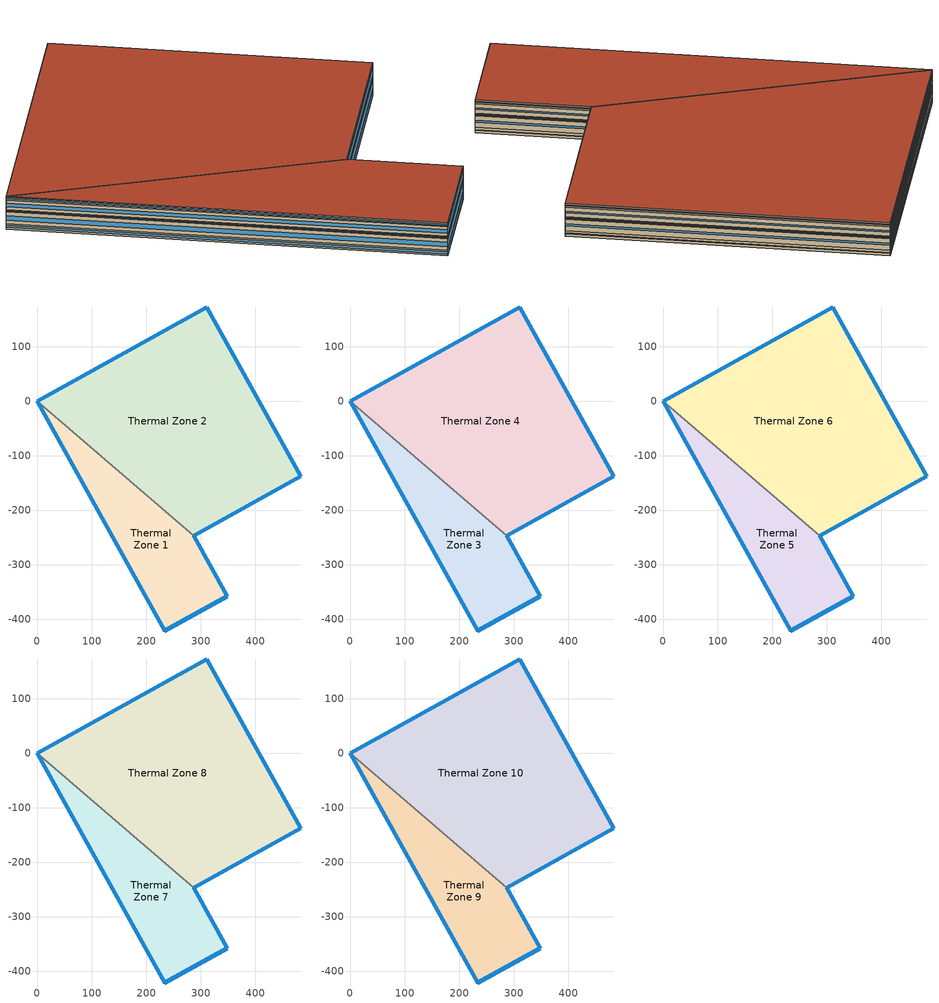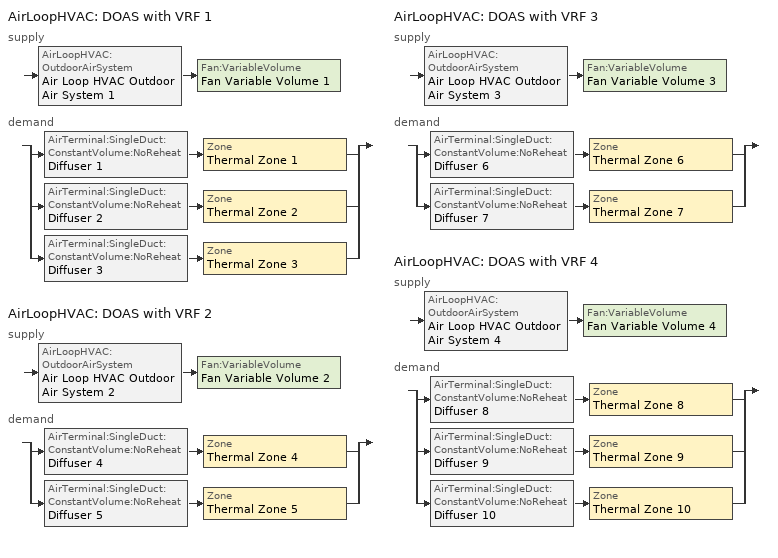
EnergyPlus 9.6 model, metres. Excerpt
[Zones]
Thermal Zone 1
 floor ground (ExtSlabCarpet): 0,0 286.93,-246.36 348.55,-357.52 233.52,-421.28 z0
 wall outside (Ext Wall): 0,0 233.52,-421.28 348.55,-357.52 286.93,-246.36 z0:6.68
 wall to Thermal Zone 2 (Interior Wall): 286.93,-246.36 0,0 z0:6.68
 window (Ext Window): 233.53,-421.27 348.54,-357.52 z1.4:5.28; 348.54,-357.51 286.94,-246.37 z2.77:3.91; 0,-0.01 233.51,-421.27 z2.07:4.61
Thermal Zone 2
 floor ground (ExtSlabCarpet): 483.05,-137.65 286.93,-246.36 0,0 311.15,172.47 z0
 wall outside (Ext Wall): 286.93,-246.36 483.05,-137.65 311.15,172.47 0,0 z0:6.68
 window (Ext Window): 286.94,-246.36 483.04,-137.66 z1.4:5.28; 483.04,-137.64 311.15,172.46 z2.77:3.91; 311.14,172.47 0.01,0 z2.97:3.71
Thermal Zone 3
 floor to Thermal Zone 1 (Interior Floor): 0,0 286.93,-246.36 348.55,-357.52 233.52,-421.28 z6.68
 wall outside (Ext Wall): 0,0 233.52,-421.28 348.55,-357.52 286.93,-246.36 z6.68:21
 wall to Thermal Zone 4 (Interior Wall): 286.93,-246.36 0,0 z6.68:21
 window (Ext Window): 233.53,-421.27 348.54,-357.52 z9.69:17.99; 348.54,-357.51 286.94,-246.37 z12.62:15.06; 0,-0.01 233.51,-421.27 z11.12:16.56
Thermal Zone 4
 floor to Thermal Zone 2 (Interior Floor): 0,0 311.15,172.47 483.05,-137.65 286.93,-246.36 z6.68
 wall outside (Ext Wall): 286.93,-246.36 483.05,-137.65 311.15,172.47 0,0 z6.68:21
 window (Ext Window): 286.94,-246.36 483.04,-137.66 z9.69:17.99; 483.04,-137.64 311.15,172.46 z12.62:15.06; 311.14,172.47 0.01,0 z13.05:14.63
Thermal Zone 5
 floor to Thermal Zone 3 (Interior Floor): 0,0 286.93,-246.36 348.55,-357.52 233.52,-421.28 z21
 wall outside (Ext Wall): 0,0 233.52,-421.28 348.55,-357.52 286.93,-246.36 z21:23.86
 wall to Thermal Zone 6 (Interior Wall): 286.93,-246.36 0,0 z21:23.86
 window (Ext Window): 233.53,-421.27 348.54,-357.52 z21.6:23.26; 348.54,-357.51 286.94,-246.37 z22.19:22.67; 0,-0.01 233.51,-421.27 z21.89:22.97
Thermal Zone 6
 floor to Thermal Zone 4 (Interior Floor): 0,0 311.15,172.47 483.05,-137.65 286.93,-246.36 z21
 wall outside (Ext Wall): 286.93,-246.36 483.05,-137.65 311.15,172.47 0,0 z21:23.86
 window (Ext Window): 286.94,-246.36 483.04,-137.66 z21.6:23.26; 483.04,-137.64 311.15,172.46 z22.19:22.67; 311.14,172.47 0.01,0 z22.27:22.59
Thermal Zone 7
 floor to Thermal Zone 5 (Interior Floor): 0,0 286.93,-246.36 348.55,-357.52 233.52,-421.28 z23.86
 wall outside (Ext Wall): 0,0 233.52,-421.28 348.55,-357.52 286.93,-246.36 z23.86:35.45
 wall to Thermal Zone 8 (Interior Wall): 286.93,-246.36 0,0 z23.86:35.45
 window (Ext Window): 233.53,-421.27 348.54,-357.52 z26.29:33.02; 348.54,-357.51 286.94,-246.37 z28.67:30.64; 0,-0.01 233.51,-421.27 z27.45:31.86
Thermal Zone 8
 floor to Thermal Zone 6 (Interior Floor): 0,0 311.15,172.47 483.05,-137.65 286.93,-246.36 z23.86
 wall outside (Ext Wall): 286.93,-246.36 483.05,-137.65 311.15,172.47 0,0 z23.86:35.45
 window (Ext Window): 286.94,-246.36 483.04,-137.66 z26.29:33.02; 483.04,-137.64 311.15,172.46 z28.67:30.64; 311.14,172.47 0.01,0 z29.02:30.29
Thermal Zone 9
 floor to Thermal Zone 7 (Interior Floor): 0,0 286.93,-246.36 348.55,-357.52 233.52,-421.28 z35.45
 wall outside (Ext Wall): 0,0 233.52,-421.28 348.55,-357.52 286.93,-246.36 z35.45:40.28
 wall to Thermal Zone 10 (Interior Wall): 286.93,-246.36 0,0 z35.45:40.28
 window (Ext Window): 233.53,-421.27 348.54,-357.52 z36.46:39.27; 348.54,-357.51 286.94,-246.37 z37.45:38.28; 0,-0.01 233.51,-421.27 z36.95:38.78
 roof outside (Ext Roof): 0,0 233.52,-421.28 348.55,-357.52 286.93,-246.36 z40.28
Thermal Zone 10
 floor to Thermal Zone 8 (Interior Floor): 0,0 311.15,172.47 483.05,-137.65 286.93,-246.36 z35.45
 wall outside (Ext Wall): 286.93,-246.36 483.05,-137.65 311.15,172.47 0,0 z35.45:40.28
 window (Ext Window): 286.94,-246.36 483.04,-137.66 z36.46:39.27; 483.04,-137.64 311.15,172.46 z37.45:38.28; 311.14,172.47 0.01,0 z37.6:38.13
 roof outside (Ext Roof): 0,0 286.93,-246.36 483.05,-137.65 311.15,172.47 z40.28
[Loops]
AirLoopHVAC 'DOAS with VRF 1'
 supply: AirLoopHVAC:OutdoorAirSystem 'Air Loop HVAC Outdoor Air System 1' > Fan:VariableVolume 'Fan Variable Volume 1'
 demand: split
  | AirTerminal:SingleDuct:ConstantVolume:NoReheat 'Diffuser 1' > Zone 'Thermal Zone 1'
  | AirTerminal:SingleDuct:ConstantVolume:NoReheat 'Diffuser 2' > Zone 'Thermal Zone 2'
  | AirTerminal:SingleDuct:ConstantVolume:NoReheat 'Diffuser 3' > Zone 'Thermal Zone 3'
AirLoopHVAC 'DOAS with VRF 2'
 supply: AirLoopHVAC:OutdoorAirSystem 'Air Loop HVAC Outdoor Air System 2' > Fan:VariableVolume 'Fan Variable Volume 2'
 demand: split
  | AirTerminal:SingleDuct:ConstantVolume:NoReheat 'Diffuser 4' > Zone 'Thermal Zone 4'
  | AirTerminal:SingleDuct:ConstantVolume:NoReheat 'Diffuser 5' > Zone 'Thermal Zone 5'
AirLoopHVAC 'DOAS with VRF 3'
 supply: AirLoopHVAC:OutdoorAirSystem 'Air Loop HVAC Outdoor Air System 3' > Fan:VariableVolume 'Fan Variable Volume 3'
 demand: split
  | AirTerminal:SingleDuct:ConstantVolume:NoReheat 'Diffuser 6' > Zone 'Thermal Zone 6'
  | AirTerminal:SingleDuct:ConstantVolume:NoReheat 'Diffuser 7' > Zone 'Thermal Zone 7'
AirLoopHVAC 'DOAS with VRF 4'
 supply: AirLoopHVAC:OutdoorAirSystem 'Air Loop HVAC Outdoor Air System 4' > Fan:VariableVolume 'Fan Variable Volume 4'
 demand: split
  | AirTerminal:SingleDuct:ConstantVolume:NoReheat 'Diffuser 8' > Zone 'Thermal Zone 8'
  | AirTerminal:SingleDuct:ConstantVolume:NoReheat 'Diffuser 9' > Zone 'Thermal Zone 9'
  | AirTerminal:SingleDuct:ConstantVolume:NoReheat 'Diffuser 10' > Zone 'Thermal Zone 10'
[Building]
Building 1: North Axis {deg}=-0
[Site:Location]
Washington Dc Dulles IntL Ar: Latitude {deg}=38.98; Longitude {deg}=-77.47; Time Zone {hr}=-5; Elevation {m}=82
[SizingPeriod:DesignDay] Day of Month=21; Dry-Bulb Temperature Range Modifier Type=DefaultMultipliers; Barometric Pressure {Pa}=86790; Rain Indicator=No; Snow Indicator=No; Daylight Saving Time Indicator=No; Begin Environment Reset Mode=FullResetAtBeginEnvironment
Name | Month | Day Type | Maximum Dry-Bulb Temperature {C} | Daily Dry-Bulb Temperature Range {deltaC} | Humidity Condition Type | Wetbulb or DewPoint at Maximum Dry-Bulb {C} | Wind Speed {m/s} | Wind Direction {deg} | Solar Model Indicator | ASHRAE Clear Sky Optical Depth for Beam Irradiance (taub) | ASHRAE Clear Sky Optical Depth for Diffuse Irradiance (taud) | Enthalpy at Maximum Dry-Bulb {J/kg} | Sky Clearness
SALT-LAKE-CITY-IAP Ann Clg .4% Condns DB=>MWB | 7 | SummerDesignDay | 36.5 | 14.4 | Wetbulb | 17.1 | 5 | 340 | ASHRAETau | 0.339 | 2.366
SALT-LAKE-CITY-IAP Ann Clg .4% Condns DP=>MDB | 7 | SummerDesignDay | 22.5 | 14.4 | Dewpoint | 15.6 | 5 | 340 | ASHRAETau | 0.339 | 2.366
SALT-LAKE-CITY-IAP Ann Clg .4% Condns Enth=>MDB | 7 | SummerDesignDay | 30.8 | 14.4 | Enthalpy |  | 5 | 340 | ASHRAETau | 0.339 | 2.366 | 59300
SALT-LAKE-CITY-IAP Ann Clg .4% Condns WB=>MDB | 7 | SummerDesignDay | 31.2 | 14.4 | Wetbulb | 19 | 5 | 340 | ASHRAETau | 0.339 | 2.366
SALT-LAKE-CITY-IAP Ann Htg 99.6% Condns DB | 1 | WinterDesignDay | -12.4 | 0 | Wetbulb | -12.4 | 2.6 | 140 | ASHRAEClearSky |  |  |  | 0
SALT-LAKE-CITY-IAP Ann Htg Wind 99.6% Condns WS=>MCDB | 1 | WinterDesignDay | 6.8 | 0 | Wetbulb | 6.8 | 12.4 | 140 | ASHRAEClearSky |  |  |  | 0
SALT-LAKE-CITY-IAP Ann Hum_n 99.6% Condns DP=>MCDB | 1 | WinterDesignDay | -10.7 | 0 | Dewpoint | -16.2 | 2.6 | 140 | ASHRAEClearSky |  |  |  | 0
[Material] Thermal Absorptance=0.9
Name | Roughness | Thickness m | Conductivity W/m-K | Density kg/m3 | Specific Heat J/kg-K | Solar Absorptance | Visible Absorptance
wall concrete | MediumRough | 0.398 | 0.5 | 2243 | 837 | 0.65 | 0.65
roof concrete | MediumRough | 0.401 | 0.5 | 2243 | 837 | 0.65 | 0.65
Wall Insulation [37] | MediumRough | 0.0681 | 0.0432 | 91 | 837 | 0.5 | 0.5
Roof Insulation [25] | MediumRough | 0.263 | 0.049 | 265 | 836.8 | 0.7 | 0.7
F16 Acoustic tile | MediumSmooth | 0.0191 | 0.06 | 368 | 590 | 0.3 | 0.3
M11 100mm lightweight concrete | MediumRough | 0.1016 | 0.53 | 1280 | 840 | 0.5 | 0.5
MAT-CC05 4 HW CONCRETE | Rough | 0.1016 | 1.311 | 2240 | 836.8 | 0.85 | 0.85
G01a 19mm gypsum board | MediumSmooth | 0.019 | 0.16 | 800 | 1090 | 0.4 | 0.4
[Material:AirGap]
Name | Thermal Resistance m2-K/W
F04 Wall air space resistance | 0.15
F05 Ceiling air space resistance | 0.18
[Material:NoMass]
CP02 CARPET PAD: Roughness=Smooth; Thermal Resistance m2-K/W=0.1; Thermal Absorptance=0.9; Solar Absorptance=0.8; Visible Absorptance=0.8
[WindowMaterial:SimpleGlazingSystem]
Window Material Simple Glazing System: U-Factor W/m2-K=1.51; Solar Heat Gain Coefficient=0.25
[Construction]
Ext Roof: roof concrete, Roof Insulation [25]
Ext Wall: wall concrete, Wall Insulation [37]
Ext Window: Window Material Simple Glazing System
ExtSlabCarpet: MAT-CC05 4 HW CONCRETE, CP02 CARPET PAD
Interior Floor: F16 Acoustic tile, F05 Ceiling air space resistance, M11 100mm lightweight concrete
Interior Wall: G01a 19mm gypsum board, F04 Wall air space resistance, G01a 19mm gypsum board
[Zone]
Thermal Zone 1; Thermal Zone 2: 61, 0, 0, 0, , 1, , , , , , Yes
Thermal Zone 3; Thermal Zone 4: 61, 0, 0, 6.68, , 1, , , , , , Yes
Thermal Zone 5; Thermal Zone 6: 61, 0, 0, 21, , 1, , , , , , Yes
Thermal Zone 7; Thermal Zone 8: 61, 0, 0, 23.86, , 1, , , , , , Yes
Thermal Zone 9; Thermal Zone 10: 61, 0, 0, 35.45, , 1, , , , , , Yes
[ZoneList]
Availability Manager Night Cycle 1 Cooling Control Zones List; Availability Manager Night Cycle 1 Heating Control Zones List; Availability Manager Night Cycle 1 Heating Zone Fans Only Zones List: Thermal Zone 1, Thermal Zone 2, Thermal Zone 3
Availability Manager Night Cycle 2 Cooling Control Zones List; Availability Manager Night Cycle 2 Heating Control Zones List; Availability Manager Night Cycle 2 Heating Zone Fans Only Zones List: Thermal Zone 4, Thermal Zone 5
Availability Manager Night Cycle 3 Cooling Control Zones List; Availability Manager Night Cycle 3 Heating Control Zones List; Availability Manager Night Cycle 3 Heating Zone Fans Only Zones List: Thermal Zone 6, Thermal Zone 7
Availability Manager Night Cycle 4 Cooling Control Zones List; Availability Manager Night Cycle 4 Heating Control Zones List; Availability Manager Night Cycle 4 Heating Zone Fans Only Zones List: Thermal Zone 8, Thermal Zone 9, Thermal Zone 10
[Controller:MechanicalVentilation] Availability Schedule=Always On Discrete; Demand Controlled Ventilation=No; System Outdoor Air Method=ZoneSum
Name | Zone or ZoneList Name 1 | Design Specification Outdoor Air Object Name 1 | Zone or ZoneList Name 2 | Design Specification Outdoor Air Object Name 2 | Zone or ZoneList Name 3 | Design Specification Outdoor Air Object Name 3
Controller Mechanical Ventilation 1 | Thermal Zone 1 | Ventilation 1 | Thermal Zone 2 | Ventilation 2 | Thermal Zone 3 | Ventilation 3
Controller Mechanical Ventilation 2 | Thermal Zone 4 | Ventilation 4 | Thermal Zone 5 | Ventilation 5
Controller Mechanical Ventilation 3 | Thermal Zone 6 | Ventilation 6 | Thermal Zone 7 | Ventilation 7
Controller Mechanical Ventilation 4 | Thermal Zone 8 | Ventilation 8 | Thermal Zone 9 | Ventilation 9 | Thermal Zone 10 | Ventilation 10
[AirLoopHVAC] Design Supply Air Flow Rate m3/s=AutoSize; Design Return Air Flow Fraction of Supply Air Flow=1
DOAS with VRF 1; DOAS with VRF 2; DOAS with VRF 3; DOAS with VRF 4
[Sizing:System] Type of Load to Size On=VentilationRequirement; Design Outdoor Air Flow Rate m3/s=Autosize; Central Heating Maximum System Air Flow Ratio=Autosize; Preheat Design Temperature C=7; Preheat Design Humidity Ratio kgWater/kgDryAir=0.008; Precool Design Temperature C=12.8; Precool Design Humidity Ratio kgWater/kgDryAir=0.008; Central Cooling Design Supply Air Temperature C=12.8; Central Heating Design Supply Air Temperature C=12.8; Type of Zone Sum to Use=NonCoincident; 100% Outdoor Air in Cooling=Yes; 100% Outdoor Air in Heating=Yes; Central Cooling Design Supply Air Humidity Ratio kgWater/kgDryAir=0.0085; Central Heating Design Supply Air Humidity Ratio kgWater/kgDryAir=0.008; Cooling Supply Air Flow Rate Method=DesignDay; Cooling Supply Air Flow Rate m3/s=0; Cooling Supply Air Flow Rate Per Floor Area m3/s-m2=0.00996765; Cooling Fraction of Autosized Cooling Supply Air Flow Rate=1; Cooling Supply Air Flow Rate Per Unit Cooling Capacity m3/s-W=3.94755e-05; Heating Supply Air Flow Rate Method=DesignDay; Heating Supply Air Flow Rate m3/s=0; Heating Supply Air Flow Rate Per Floor Area m3/s-m2=0.00996765; Heating Fraction of Autosized Heating Supply Air Flow Rate=1; Heating Fraction of Autosized Cooling Supply Air Flow Rate=1; Heating Supply Air Flow Rate Per Unit Heating Capacity m3/s-W=3.15882e-05; System Outdoor Air Method=ZoneSum; Zone Maximum Outdoor Air Fraction dimensionless=1; Cooling Design Capacity Method=CoolingDesignCapacity; Cooling Design Capacity W=Autosize; Cooling Design Capacity Per Floor Area W/m2=234.7; Fraction of Autosized Cooling Design Capacity=1; Heating Design Capacity Method=HeatingDesignCapacity; Heating Design Capacity W=Autosize; Heating Design Capacity Per Floor Area W/m2=157; Fraction of Autosized Heating Design Capacity=1; Central Cooling Capacity Control Method=OnOff; Occupant Diversity=Autosize
DOAS with VRF 1; DOAS with VRF 2; DOAS with VRF 3; DOAS with VRF 4
[AvailabilityManager:NightCycle] Applicability Schedule=Always On Discrete; Fan Schedule=Always On Discrete hvac_library; Control Type=CycleOnAnyCoolingOrHeatingZone; Thermostat Tolerance deltaC=1; Cycling Run Time Control Type=FixedRunTime; Cycling Run Time s=3600
Name | Cooling Control Zone or Zone List | Heating Control Zone or Zone List | Heating Zone Fans Only Zone or Zone List
Availability Manager Night Cycle 1 | Availability Manager Night Cycle 1 Cooling Control Zones List | Availability Manager Night Cycle 1 Heating Control Zones List | Availability Manager Night Cycle 1 Heating Zone Fans Only Zones List
Availability Manager Night Cycle 2 | Availability Manager Night Cycle 2 Cooling Control Zones List | Availability Manager Night Cycle 2 Heating Control Zones List | Availability Manager Night Cycle 2 Heating Zone Fans Only Zones List
Availability Manager Night Cycle 3 | Availability Manager Night Cycle 3 Cooling Control Zones List | Availability Manager Night Cycle 3 Heating Control Zones List | Availability Manager Night Cycle 3 Heating Zone Fans Only Zones List
Availability Manager Night Cycle 4 | Availability Manager Night Cycle 4 Cooling Control Zones List | Availability Manager Night Cycle 4 Heating Control Zones List | Availability Manager Night Cycle 4 Heating Zone Fans Only Zones List
[Controller:OutdoorAir] Minimum Outdoor Air Flow Rate m3/s=0; Maximum Outdoor Air Flow Rate m3/s=Autosize; Economizer Control Type=NoEconomizer; Economizer Control Action Type=ModulateFlow; Economizer Maximum Limit Dry-Bulb Temperature C=28; Economizer Maximum Limit Enthalpy J/kg=64000; Economizer Minimum Limit Dry-Bulb Temperature C=-100; Lockout Type=NoLockout; Minimum Limit Type=FixedMinimum; High Humidity Control=No; Control High Indoor Humidity Based on Outdoor Humidity Ratio=Yes; Heat Recovery Bypass Control Type=BypassWhenWithinEconomizerLimits
Name | Mechanical Ventilation Controller
Controller Outdoor Air 1 | Controller Mechanical Ventilation 1
Controller Outdoor Air 2 | Controller Mechanical Ventilation 2
Controller Outdoor Air 3 | Controller Mechanical Ventilation 3
Controller Outdoor Air 4 | Controller Mechanical Ventilation 4
[AvailabilityManager:Scheduled] Schedule=Always On Discrete
Air Loop HVAC Outdoor Air System 1 Availability Manager; Air Loop HVAC Outdoor Air System 2 Availability Manager; Air Loop HVAC Outdoor Air System 3 Availability Manager; Air Loop HVAC Outdoor Air System 4 Availability Manager
[SetpointManager:MixedAir] Control Variable=Temperature
Name | Setpoint Node or NodeList
Node Air Deck 100% Outoor 1 OS Default SPM | Node Air Deck 100% Outoor 1
Node Air Deck 100% Outoor 2 OS Default SPM | Node Air Deck 100% Outoor 2
Node Air Deck 100% Outoor 3 OS Default SPM | Node Air Deck 100% Outoor 3
Node Air Deck 100% Outoor 4 OS Default SPM | Node Air Deck 100% Outoor 4
[Fan:VariableVolume] Availability Schedule=Always On Discrete hvac_library; Fan Power Minimum Flow Rate Input Method=FixedFlowRate; Fan Power Minimum Flow Fraction=0; Fan Power Minimum Air Flow Rate m3/s=0; Motor Efficiency=0.93; Motor In Airstream Fraction=1; Fan Power Coefficient 1=0.0407599; Fan Power Coefficient 2=0.088045; Fan Power Coefficient 3=-0.0729261; Fan Power Coefficient 4=0.94374; Fan Power Coefficient 5=0
Name | Fan Total Efficiency | Pressure Rise Pa | Maximum Flow Rate m3/s
Fan Variable Volume 1 | 0.8 | 1896 | Autosize
Fan Variable Volume 2 | 0.67 | 1899 | Autosize
Fan Variable Volume 3 | 0.62 | 1196 | 109.8
Fan Variable Volume 4 | 0.79 | 404 | Autosize
[SetpointManager:OutdoorAirReset] Control Variable=Temperature; Setpoint at Outdoor Low Temperature C=18; Outdoor Low Temperature C=10; Setpoint at Outdoor High Temperature C=18; Outdoor High Temperature C=24
Name | Setpoint Node or NodeList
OA Temp Reset 1 | Node Air Deck Supply 1
OA Temp Reset 2 | Node Air Deck Supply 2
OA Temp Reset 3 | Node Air Deck Supply 3
OA Temp Reset 4 | Node Air Deck Supply 4
[ZoneTerminalUnitList]
VRF System Terminal List: Zone Terminal Unit Name 1=VRF Zone Terminal 1; Zone Terminal Unit Name 2=VRF Zone Terminal 2; Zone Terminal Unit Name 3=VRF Zone Terminal 3; Zone Terminal Unit Name 4=VRF Zone Terminal 4; Zone Terminal Unit Name 5=VRF Zone Terminal 5; Zone Terminal Unit Name 6=VRF Zone Terminal 6; Zone Terminal Unit Name 7=VRF Zone Terminal 7; Zone Terminal Unit Name 8=VRF Zone Terminal 8; Zone Terminal Unit Name 9=VRF Zone Terminal 9; Zone Terminal Unit Name 10=VRF Zone Terminal 10
[ZoneControl:Thermostat] Temperature Difference Between Cutout And Setpoint deltaC=0
Name | Zone or ZoneList | Control Type Schedule | Control 1
Thermal Zone 1 Thermostat | Thermal Zone 1 | Thermal Zone 1 Thermostat Schedule | Thermostat Setpoint Dual Setpoint 1
Thermal Zone 2 Thermostat | Thermal Zone 2 | Thermal Zone 2 Thermostat Schedule | Thermostat Setpoint Dual Setpoint 2
Thermal Zone 3 Thermostat | Thermal Zone 3 | Thermal Zone 3 Thermostat Schedule | Thermostat Setpoint Dual Setpoint 3
Thermal Zone 4 Thermostat | Thermal Zone 4 | Thermal Zone 4 Thermostat Schedule | Thermostat Setpoint Dual Setpoint 4
Thermal Zone 5 Thermostat | Thermal Zone 5 | Thermal Zone 5 Thermostat Schedule | Thermostat Setpoint Dual Setpoint 5
Thermal Zone 6 Thermostat | Thermal Zone 6 | Thermal Zone 6 Thermostat Schedule | Thermostat Setpoint Dual Setpoint 6
Thermal Zone 7 Thermostat | Thermal Zone 7 | Thermal Zone 7 Thermostat Schedule | Thermostat Setpoint Dual Setpoint 7
Thermal Zone 8 Thermostat | Thermal Zone 8 | Thermal Zone 8 Thermostat Schedule | Thermostat Setpoint Dual Setpoint 8
Thermal Zone 9 Thermostat | Thermal Zone 9 | Thermal Zone 9 Thermostat Schedule | Thermostat Setpoint Dual Setpoint 9
Thermal Zone 10 Thermostat | Thermal Zone 10 | Thermal Zone 10 Thermostat Schedule | Thermostat Setpoint Dual Setpoint 10
[ThermostatSetpoint:DualSetpoint]
Name | Heating Setpoint Temperature Schedule | Cooling Setpoint Temperature Schedule
Thermostat Setpoint Dual Setpoint 1 | HtgSetp 1 | ClgSetp 1
Thermostat Setpoint Dual Setpoint 2 | HtgSetp 2 | ClgSetp 2
Thermostat Setpoint Dual Setpoint 3 | HtgSetp 3 | ClgSetp 3
Thermostat Setpoint Dual Setpoint 4 | HtgSetp 4 | ClgSetp 4
Thermostat Setpoint Dual Setpoint 5 | HtgSetp 5 | ClgSetp 5
Thermostat Setpoint Dual Setpoint 6 | HtgSetp 6 | ClgSetp 6
Thermostat Setpoint Dual Setpoint 7 | HtgSetp 7 | ClgSetp 7
Thermostat Setpoint Dual Setpoint 8 | HtgSetp 8 | ClgSetp 8
Thermostat Setpoint Dual Setpoint 9 | HtgSetp 9 | ClgSetp 9
Thermostat Setpoint Dual Setpoint 10 | HtgSetp 10 | ClgSetp 10
[ZoneHVAC:TerminalUnit:VariableRefrigerantFlow] Terminal Unit Availability Schedule=Always On Discrete hvac_library; Cooling Supply Air Flow Rate m3/s=Autosize; No Cooling Supply Air Flow Rate m3/s=Autosize; Heating Supply Air Flow Rate m3/s=Autosize; No Heating Supply Air Flow Rate m3/s=Autosize; Cooling Outdoor Air Flow Rate m3/s=0; Heating Outdoor Air Flow Rate m3/s=0; No Load Outdoor Air Flow Rate m3/s=0; Supply Air Fan Operating Mode Schedule=Always On Discrete hvac_library; Supply Air Fan Placement=DrawThrough; Zone Terminal Unit On Parasitic Electric Energy Use W=30; Zone Terminal Unit Off Parasitic Electric Energy Use W=20; Rated Heating Capacity Sizing Ratio W/W=1; Maximum Outdoor Dry-Bulb Temperature for Supplemental Heater Operation C=1.30501e-311
Name | Supply Air Fan Object | Cooling Coil Object | Heating Coil Object | Controlling Zone or Thermostat Location
VRF Zone Terminal 1 | VRF Zone Terminal Fan 1 | VRF Zone Terminal Cooling Coil 1 | VRF Zone Terminal Heating Coil 1 | Thermal Zone 1
VRF Zone Terminal 2 | VRF Zone Terminal Fan 2 | VRF Zone Terminal Cooling Coil 2 | VRF Zone Terminal Heating Coil 2 | Thermal Zone 2
VRF Zone Terminal 3 | VRF Zone Terminal Fan 3 | VRF Zone Terminal Cooling Coil 3 | VRF Zone Terminal Heating Coil 3 | Thermal Zone 3
VRF Zone Terminal 4 | VRF Zone Terminal Fan 4 | VRF Zone Terminal Cooling Coil 4 | VRF Zone Terminal Heating Coil 4 | Thermal Zone 4
VRF Zone Terminal 5 | VRF Zone Terminal Fan 5 | VRF Zone Terminal Cooling Coil 5 | VRF Zone Terminal Heating Coil 5 | Thermal Zone 5
VRF Zone Terminal 6 | VRF Zone Terminal Fan 6 | VRF Zone Terminal Cooling Coil 6 | VRF Zone Terminal Heating Coil 6 | Thermal Zone 6
VRF Zone Terminal 7 | VRF Zone Terminal Fan 7 | VRF Zone Terminal Cooling Coil 7 | VRF Zone Terminal Heating Coil 7 | Thermal Zone 7
VRF Zone Terminal 8 | VRF Zone Terminal Fan 8 | VRF Zone Terminal Cooling Coil 8 | VRF Zone Terminal Heating Coil 8 | Thermal Zone 8
VRF Zone Terminal 9 | VRF Zone Terminal Fan 9 | VRF Zone Terminal Cooling Coil 9 | VRF Zone Terminal Heating Coil 9 | Thermal Zone 9
VRF Zone Terminal 10 | VRF Zone Terminal Fan 10 | VRF Zone Terminal Cooling Coil 10 | VRF Zone Terminal Heating Coil 10 | Thermal Zone 10
[Coil:Cooling:DX:VariableRefrigerantFlow] Availability Schedule=Always On Discrete hvac_library; Gross Rated Total Cooling Capacity W=Autosize; Gross Rated Sensible Heat Ratio=Autosize; Rated Air Flow Rate m3/s=Autosize; Cooling Capacity Ratio Modifier Function of Temperature Curve=VRFTUCoolCapFT; Cooling Capacity Modifier Curve Function of Flow Fraction=VRFACCoolCapFFF
VRF Zone Terminal Cooling Coil 1; VRF Zone Terminal Cooling Coil 2; VRF Zone Terminal Cooling Coil 3; VRF Zone Terminal Cooling Coil 4; VRF Zone Terminal Cooling Coil 5; VRF Zone Terminal Cooling Coil 6; VRF Zone Terminal Cooling Coil 7; VRF Zone Terminal Cooling Coil 8; VRF Zone Terminal Cooling Coil 9; VRF Zone Terminal Cooling Coil 10
[Coil:Heating:DX:VariableRefrigerantFlow] Availability Schedule=Always On Discrete hvac_library; Gross Rated Heating Capacity W=Autosize; Rated Air Flow Rate m3/s=Autosize; Heating Capacity Ratio Modifier Function of Temperature Curve=Coil Heating DX Variable Refrigerant Flow 1 VRFTUHeatCAPFT; Heating Capacity Modifier Function of Flow Fraction Curve=Coil Heating DX Variable Refrigerant Flow 1 VRFACCoolCapFFF
VRF Zone Terminal Heating Coil 1; VRF Zone Terminal Heating Coil 2; VRF Zone Terminal Heating Coil 3; VRF Zone Terminal Heating Coil 4; VRF Zone Terminal Heating Coil 5; VRF Zone Terminal Heating Coil 6; VRF Zone Terminal Heating Coil 7; VRF Zone Terminal Heating Coil 8; VRF Zone Terminal Heating Coil 9; VRF Zone Terminal Heating Coil 10
[Fan:OnOff] Availability Schedule=Always On Discrete hvac_library; Fan Total Efficiency=0.6; Pressure Rise Pa=300; Maximum Flow Rate m3/s=Autosize; Motor Efficiency=0.8; Motor In Airstream Fraction=1; Fan Power Ratio Function of Speed Ratio Curve=Fan On Off Power Curve 19; Fan Efficiency Ratio Function of Speed Ratio Curve=Fan On Off Efficiency Curve 6
VRF Zone Terminal Fan 1; VRF Zone Terminal Fan 2; VRF Zone Terminal Fan 3; VRF Zone Terminal Fan 4; VRF Zone Terminal Fan 5; VRF Zone Terminal Fan 6; VRF Zone Terminal Fan 7; VRF Zone Terminal Fan 8; VRF Zone Terminal Fan 9; VRF Zone Terminal Fan 10
[AirTerminal:SingleDuct:ConstantVolume:NoReheat] Availability Schedule=Always On Discrete hvac_library; Maximum Air Flow Rate m3/s=AutoSize
Diffuser 1; Diffuser 2; Diffuser 3; Diffuser 4; Diffuser 5; Diffuser 6; Diffuser 7; Diffuser 8; Diffuser 9; Diffuser 10
[Zone equipment]
Thermal Zone 1: VRF Zone Terminal 1, Diffuser 1
Thermal Zone 2: VRF Zone Terminal 2, Diffuser 2
Thermal Zone 3: VRF Zone Terminal 3, Diffuser 3
Thermal Zone 4: VRF Zone Terminal 4, Diffuser 4
Thermal Zone 5: VRF Zone Terminal 5, Diffuser 5
Thermal Zone 6: VRF Zone Terminal 6, Diffuser 6
Thermal Zone 7: VRF Zone Terminal 7, Diffuser 7
Thermal Zone 8: VRF Zone Terminal 8, Diffuser 8
Thermal Zone 9: VRF Zone Terminal 9, Diffuser 9
Thermal Zone 10: VRF Zone Terminal 10, Diffuser 10
[Sizing:Zone] Zone Cooling Design Supply Air Temperature Input Method=SupplyAirTemperature; Zone Cooling Design Supply Air Temperature Difference deltaC=11.11; Zone Heating Design Supply Air Temperature Input Method=SupplyAirTemperature; Zone Heating Design Supply Air Temperature Difference deltaC=11.11; Zone Cooling Design Supply Air Humidity Ratio kgWater/kgDryAir=0.0085; Zone Heating Design Supply Air Humidity Ratio kgWater/kgDryAir=0.008; Cooling Design Air Flow Method=DesignDay; Cooling Design Air Flow Rate m3/s=0; Cooling Minimum Air Flow per Zone Floor Area m3/s-m2=0.000762; Cooling Minimum Air Flow m3/s=0; Cooling Minimum Air Flow Fraction=0; Heating Design Air Flow Method=DesignDay; Heating Design Air Flow Rate m3/s=0; Heating Maximum Air Flow per Zone Floor Area m3/s-m2=0.002032; Heating Maximum Air Flow m3/s=0.141576; Heating Maximum Air Flow Fraction=0.3; Account for Dedicated Outdoor Air System=No
Name | Zone Cooling Design Supply Air Temperature C | Zone Heating Design Supply Air Temperature C | Design Specification Outdoor Air Object
Thermal Zone 1 | 18.4 | 41.7 | Ventilation 1
Thermal Zone 2 | 18.4 | 41.7 | Ventilation 2
Thermal Zone 3 | 18.4 | 41.7 | Ventilation 3
Thermal Zone 4 | 10.2 | 49.7 | Ventilation 4
Thermal Zone 5 | 10.2 | 49.7 | Ventilation 5
Thermal Zone 6 | 18.3 | 37.6 | Ventilation 6
Thermal Zone 7 | 18.3 | 37.6 | Ventilation 7
Thermal Zone 8 | 12.7 | 41.5 | Ventilation 8
Thermal Zone 9 | 12.7 | 41.5 | Ventilation 9
Thermal Zone 10 | 12.7 | 41.5 | Ventilation 10
[DesignSpecification:OutdoorAir] Outdoor Air Method=Sum; Outdoor Air Flow per Person m3/s-person=0; Outdoor Air Flow per Zone Floor Area m3/s-m2=0; Outdoor Air Flow per Zone m3/s=0
Name | Outdoor Air Flow Air Changes per Hour 1/hr
Ventilation 1; Ventilation 2; Ventilation 3 | 1.77
Ventilation 4; Ventilation 5 | 1.64
Ventilation 6; Ventilation 7 | 0.65
Ventilation 8; Ventilation 9; Ventilation 10 | 1.01
[AirConditioner:VariableRefrigerantFlow]
Heat Pump=VRF System; Availability Schedule=Always On Discrete hvac_library; Gross Rated Total Cooling Capacity W=Autosize; Gross Rated Cooling COP W/W=3.61; Minimum Condenser Inlet Node Temperature in Cooling Mode C=-5; Maximum Condenser Inlet Node Temperature in Cooling Mode C=43; Cooling Capacity Ratio Modifier Function of Low Temperature Curve=VRF System VRFCoolCapFT 1; Cooling Capacity Ratio Boundary Curve=VRF System VRFCoolCapFTBoundary 1; Cooling Capacity Ratio Modifier Function of High Temperature Curve=VRF System VRFCoolCapFTHi 1; Cooling Energy Input Ratio Modifier Function of Low Temperature Curve=VRF System VRFCoolEIRFT 1; Cooling Energy Input Ratio Boundary Curve=VRF System VRFCoolEIRFTBoundary 1; Cooling Energy Input Ratio Modifier Function of High Temperature Curve=VRF System VRFCoolEIRFTHi 1; Cooling Energy Input Ratio Modifier Function of Low Part-Load Ratio Curve=VRF System CoolingEIRLowPLR 1; Cooling Energy Input Ratio Modifier Function of High Part-Load Ratio Curve=VRF System CoolingEIRHiPLR 1; Cooling Combination Ratio Correction Factor Curve=VRF System CoolingCombRatio 1; Cooling Part-Load Fraction Correlation Curve=VRF System VRFCPLFFPLR 1; Gross Rated Heating Capacity W=40269; Rated Heating Capacity Sizing Ratio W/W=1; Gross Rated Heating COP W/W=7.08; Minimum Condenser Inlet Node Temperature in Heating Mode C=-20; Maximum Condenser Inlet Node Temperature in Heating Mode C=30; Heating Capacity Ratio Modifier Function of Low Temperature Curve=VRF System VRFHeatCapFT 1; Heating Capacity Ratio Boundary Curve=VRF System VRFHeatCapFTBoundary 1; Heating Capacity Ratio Modifier Function of High Temperature Curve=VRF System VRFHeatCapFTHi 1; Heating Energy Input Ratio Modifier Function of Low Temperature Curve=VRF System VRFHeatEIRFT 1; Heating Energy Input Ratio Boundary Curve=VRF System VRFHeatEIRFTBoundary 1; Heating Energy Input Ratio Modifier Function of High Temperature Curve=VRF System VRFHeatEIRFTHi 1; Heating Performance Curve Outdoor Temperature Type=WetBulbTemperature; Heating Energy Input Ratio Modifier Function of Low Part-Load Ratio Curve=VRF System HeatingEIRLowPLR 1; Heating Energy Input Ratio Modifier Function of High Part-Load Ratio Curve=VRF System HeatingEIRHiPLR 1; Heating Combination Ratio Correction Factor Curve=VRF System HeatingCombRatio 1; Heating Part-Load Fraction Correlation Curve=VRF System VRFCPLFFPLR 2; Minimum Heat Pump Part-Load Ratio dimensionless=0.5; Master Thermostat Priority Control Type=LoadPriority; Zone Terminal Unit List=VRF System Terminal List; Heat Pump Waste Heat Recovery=No; Equivalent Piping Length used for Piping Correction Factor in Cooling Mode m=30; Vertical Height used for Piping Correction Factor m=10; Piping Correction Factor for Length in Cooling Mode Curve=VRF System CoolingLengthCorrectionFactor 1; Piping Correction Factor for Height in Cooling Mode Coefficient 1/m=-0.000386; Equivalent Piping Length used for Piping Correction Factor in Heating Mode m=30; Piping Correction Factor for Length in Heating Mode Curve=VRF System HeatingLengthCorrectionFactor 1; Piping Correction Factor for Height in Heating Mode Coefficient 1/m=0; Crankcase Heater Power per Compressor W=15; Number of Compressors dimensionless=3; Ratio of Compressor Size to Total Compressor Capacity W/W=0.33; Maximum Outdoor Dry-Bulb Temperature for Crankcase Heater C=7; Defrost Strategy=Resistive; Defrost Control=Timed; Defrost Time Period Fraction dimensionless=0.058333; Resistive Defrost Heater Capacity W=1e-07; Maximum Outdoor Dry-bulb Temperature for Defrost Operation C=7; Condenser Type=AirCooled; Water Condenser Volume Flow Rate m3/s=Autosize; Evaporative Condenser Effectiveness dimensionless=0.9; Evaporative Condenser Air Flow Rate m3/s=Autosize; Evaporative Condenser Pump Rated Power Consumption W=Autosize; Basin Heater Capacity W/K=0; Basin Heater Setpoint Temperature C=2; Fuel Type=Electricity; Minimum Condenser Inlet Node Temperature in Heat Recovery Mode C=0; Maximum Condenser Inlet Node Temperature in Heat Recovery Mode C=30; Heat Recovery Cooling Capacity Modifier Curve=VRF System Heat Recovery Cooling Cap Modifier 1; Initial Heat Recovery Cooling Capacity Fraction W/W=1; Heat Recovery Cooling Capacity Time Constant hr=0.083; Heat Recovery Cooling Energy Modifier Curve=VRF System Heat Recovery Cooling Energy Modifier 1; Initial Heat Recovery Cooling Energy Fraction W/W=1; Heat Recovery Cooling Energy Time Constant hr=0; Heat Recovery Heating Capacity Modifier Curve=VRF System Heat Recovery Heating Cap Modifier 1; Initial Heat Recovery Heating Capacity Fraction W/W=0.5; Heat Recovery Heating Capacity Time Constant hr=0.083; Heat Recovery Heating Energy Modifier Curve=VRF System Heat Recovery Heating Energy Modifier 1; Initial Heat Recovery Heating Energy Fraction W/W=0.5; Heat Recovery Heating Energy Time Constant hr=0
[Schedule:Day:Interval]
HtgSetp Summer Design Day 1; HtgSetp Summer Design Day 2; HtgSetp Summer Design Day 3; HtgSetp Summer Design Day 4; HtgSetp Summer Design Day 5; HtgSetp Summer Design Day 6; HtgSetp Summer Design Day 7; HtgSetp Summer Design Day 8; HtgSetp Summer Design Day 9; HtgSetp Summer Design Day 10: No, 24:00, 15.6
HtgSetp Winter Design Day 1; HtgSetp Winter Design Day 2; HtgSetp Winter Design Day 3; HtgSetp Winter Design Day 4; HtgSetp Winter Design Day 5; HtgSetp Winter Design Day 6; HtgSetp Winter Design Day 7; HtgSetp Winter Design Day 8; HtgSetp Winter Design Day 9; HtgSetp Winter Design Day 10: No, 24:00, 21
ClgSetp Summer Design Day 1; ClgSetp Summer Design Day 2; ClgSetp Summer Design Day 3; ClgSetp Summer Design Day 4; ClgSetp Summer Design Day 5; ClgSetp Summer Design Day 6; ClgSetp Summer Design Day 7; ClgSetp Summer Design Day 8; ClgSetp Summer Design Day 9; ClgSetp Summer Design Day 10: No, 06:00, 26.7, 22:00, 24, 24:00, 26.7
ClgSetp Winter Design Day 1; ClgSetp Winter Design Day 2; ClgSetp Winter Design Day 3; ClgSetp Winter Design Day 4; ClgSetp Winter Design Day 5; ClgSetp Winter Design Day 6; ClgSetp Winter Design Day 7; ClgSetp Winter Design Day 8; ClgSetp Winter Design Day 9; ClgSetp Winter Design Day 10: No, 24:00, 26.7
ClgSetp Default Schedule 1; ClgSetp Default Schedule 2; ClgSetp Default Schedule 3: Temperature 37, No, 01:00, 28.3, 02:00, 28.3, 03:00, 28.3, 04:00, 28.3, 05:00, 28.3, 06:00, 28.3, 07:00, 28.3, 08:00, 28.3, 09:00, 26.2, 10:00, 26.2, 11:00, 26.2, 12:00, 26.2, 13:00, 26.2, 14:00, 26.2, 15:00, 26.2, 16:00, 26.2, 17:00, 26.2, 18:00, 26.2, 19:00, 28.3, 20:00, 28.3, 21:00, 28.3, 22:00, 28.3, 23:00, 28.3, 24:00, 28.3
HtgSetp Default Schedule 1; HtgSetp Default Schedule 2; HtgSetp Default Schedule 3: Temperature 36, No, 01:00, 22.1, 02:00, 22.1, 03:00, 22.1, 04:00, 22.1, 05:00, 22.1, 06:00, 22.1, 07:00, 22.1, 08:00, 22.1, 09:00, 20.3, 10:00, 20.3, 11:00, 20.3, 12:00, 20.3, 13:00, 20.3, 14:00, 20.3, 15:00, 20.3, 16:00, 20.3, 17:00, 20.3, 18:00, 20.3, 19:00, 22.1, 20:00, 22.1, 21:00, 22.1, 22:00, 22.1, 23:00, 22.1, 24:00, 22.1
ClgSetp Default Schedule 4; ClgSetp Default Schedule 5; ClgSetp Default Schedule 6: Temperature 37, No, 01:00, 28.4, 02:00, 28.4, 03:00, 28.4, 04:00, 28.4, 05:00, 28.4, 06:00, 28.4, 07:00, 28.4, 08:00, 28.4, 09:00, 24.2, 10:00, 24.2, 11:00, 24.2, 12:00, 24.2, 13:00, 24.2, 14:00, 24.2, 15:00, 28.4, 16:00, 28.4, 17:00, 28.4, 18:00, 28.4, 19:00, 28.4, 20:00, 28.4, 21:00, 28.4, 22:00, 28.4, 23:00, 28.4, 24:00, 28.4
HtgSetp Default Schedule 4; HtgSetp Default Schedule 5; HtgSetp Default Schedule 6: Temperature 36, No, 01:00, 23.1, 02:00, 23.1, 03:00, 23.1, 04:00, 23.1, 05:00, 23.1, 06:00, 23.1, 07:00, 23.1, 08:00, 23.1, 09:00, 21.9, 10:00, 21.9, 11:00, 21.9, 12:00, 21.9, 13:00, 21.9, 14:00, 21.9, 15:00, 23.1, 16:00, 23.1, 17:00, 23.1, 18:00, 23.1, 19:00, 23.1, 20:00, 23.1, 21:00, 23.1, 22:00, 23.1, 23:00, 23.1, 24:00, 23.1
ClgSetp Default Schedule 7; ClgSetp Default Schedule 8; ClgSetp Default Schedule 9; ClgSetp Default Schedule 10: Temperature 37, No, 01:00, 28.7, 02:00, 28.7, 03:00, 28.7, 04:00, 28.7, 05:00, 28.7, 06:00, 28.7, 07:00, 25.7, 08:00, 25.7, 09:00, 25.7, 10:00, 25.7, 11:00, 25.7, 12:00, 25.7, 13:00, 25.7, 14:00, 25.7, 15:00, 25.7, 16:00, 25.7, 17:00, 25.7, 18:00, 25.7, 19:00, 25.7, 20:00, 25.7, 21:00, 28.7, 22:00, 28.7, 23:00, 28.7, 24:00, 28.7
HtgSetp Default Schedule 7; HtgSetp Default Schedule 8; HtgSetp Default Schedule 9; HtgSetp Default Schedule 10: Temperature 36, No, 01:00, 22.2, 02:00, 22.2, 03:00, 22.2, 04:00, 22.2, 05:00, 22.2, 06:00, 22.2, 07:00, 19, 08:00, 19, 09:00, 19, 10:00, 19, 11:00, 19, 12:00, 19, 13:00, 19, 14:00, 19, 15:00, 19, 16:00, 19, 17:00, 19, 18:00, 19, 19:00, 19, 20:00, 19, 21:00, 22.2, 22:00, 22.2, 23:00, 22.2, 24:00, 22.2
[Schedule:Week:Daily]
HtgSetp 1 Week Rule - Jan1-Dec31: HtgSetp Default Schedule 1, HtgSetp Default Schedule 1, HtgSetp Default Schedule 1, HtgSetp Default Schedule 1, HtgSetp Default Schedule 1, HtgSetp Default Schedule 1, HtgSetp Default Schedule 1, HtgSetp Default Schedule 1, HtgSetp Summer Design Day 1, HtgSetp Winter Design Day 1, HtgSetp Default Schedule 1, HtgSetp Default Schedule 1
ClgSetp 1 Week Rule - Jan1-Dec31: ClgSetp Default Schedule 1, ClgSetp Default Schedule 1, ClgSetp Default Schedule 1, ClgSetp Default Schedule 1, ClgSetp Default Schedule 1, ClgSetp Default Schedule 1, ClgSetp Default Schedule 1, ClgSetp Default Schedule 1, ClgSetp Summer Design Day 1, ClgSetp Winter Design Day 1, ClgSetp Default Schedule 1, ClgSetp Default Schedule 1
HtgSetp 2 Week Rule - Jan1-Dec31: HtgSetp Default Schedule 2, HtgSetp Default Schedule 2, HtgSetp Default Schedule 2, HtgSetp Default Schedule 2, HtgSetp Default Schedule 2, HtgSetp Default Schedule 2, HtgSetp Default Schedule 2, HtgSetp Default Schedule 2, HtgSetp Summer Design Day 2, HtgSetp Winter Design Day 2, HtgSetp Default Schedule 2, HtgSetp Default Schedule 2
ClgSetp 2 Week Rule - Jan1-Dec31: ClgSetp Default Schedule 2, ClgSetp Default Schedule 2, ClgSetp Default Schedule 2, ClgSetp Default Schedule 2, ClgSetp Default Schedule 2, ClgSetp Default Schedule 2, ClgSetp Default Schedule 2, ClgSetp Default Schedule 2, ClgSetp Summer Design Day 2, ClgSetp Winter Design Day 2, ClgSetp Default Schedule 2, ClgSetp Default Schedule 2
HtgSetp 3 Week Rule - Jan1-Dec31: HtgSetp Default Schedule 3, HtgSetp Default Schedule 3, HtgSetp Default Schedule 3, HtgSetp Default Schedule 3, HtgSetp Default Schedule 3, HtgSetp Default Schedule 3, HtgSetp Default Schedule 3, HtgSetp Default Schedule 3, HtgSetp Summer Design Day 3, HtgSetp Winter Design Day 3, HtgSetp Default Schedule 3, HtgSetp Default Schedule 3
ClgSetp 3 Week Rule - Jan1-Dec31: ClgSetp Default Schedule 3, ClgSetp Default Schedule 3, ClgSetp Default Schedule 3, ClgSetp Default Schedule 3, ClgSetp Default Schedule 3, ClgSetp Default Schedule 3, ClgSetp Default Schedule 3, ClgSetp Default Schedule 3, ClgSetp Summer Design Day 3, ClgSetp Winter Design Day 3, ClgSetp Default Schedule 3, ClgSetp Default Schedule 3
HtgSetp 4 Week Rule - Jan1-Dec31: HtgSetp Default Schedule 4, HtgSetp Default Schedule 4, HtgSetp Default Schedule 4, HtgSetp Default Schedule 4, HtgSetp Default Schedule 4, HtgSetp Default Schedule 4, HtgSetp Default Schedule 4, HtgSetp Default Schedule 4, HtgSetp Summer Design Day 4, HtgSetp Winter Design Day 4, HtgSetp Default Schedule 4, HtgSetp Default Schedule 4
ClgSetp 4 Week Rule - Jan1-Dec31: ClgSetp Default Schedule 4, ClgSetp Default Schedule 4, ClgSetp Default Schedule 4, ClgSetp Default Schedule 4, ClgSetp Default Schedule 4, ClgSetp Default Schedule 4, ClgSetp Default Schedule 4, ClgSetp Default Schedule 4, ClgSetp Summer Design Day 4, ClgSetp Winter Design Day 4, ClgSetp Default Schedule 4, ClgSetp Default Schedule 4
HtgSetp 5 Week Rule - Jan1-Dec31: HtgSetp Default Schedule 5, HtgSetp Default Schedule 5, HtgSetp Default Schedule 5, HtgSetp Default Schedule 5, HtgSetp Default Schedule 5, HtgSetp Default Schedule 5, HtgSetp Default Schedule 5, HtgSetp Default Schedule 5, HtgSetp Summer Design Day 5, HtgSetp Winter Design Day 5, HtgSetp Default Schedule 5, HtgSetp Default Schedule 5
ClgSetp 5 Week Rule - Jan1-Dec31: ClgSetp Default Schedule 5, ClgSetp Default Schedule 5, ClgSetp Default Schedule 5, ClgSetp Default Schedule 5, ClgSetp Default Schedule 5, ClgSetp Default Schedule 5, ClgSetp Default Schedule 5, ClgSetp Default Schedule 5, ClgSetp Summer Design Day 5, ClgSetp Winter Design Day 5, ClgSetp Default Schedule 5, ClgSetp Default Schedule 5
HtgSetp 6 Week Rule - Jan1-Dec31: HtgSetp Default Schedule 6, HtgSetp Default Schedule 6, HtgSetp Default Schedule 6, HtgSetp Default Schedule 6, HtgSetp Default Schedule 6, HtgSetp Default Schedule 6, HtgSetp Default Schedule 6, HtgSetp Default Schedule 6, HtgSetp Summer Design Day 6, HtgSetp Winter Design Day 6, HtgSetp Default Schedule 6, HtgSetp Default Schedule 6
ClgSetp 6 Week Rule - Jan1-Dec31: ClgSetp Default Schedule 6, ClgSetp Default Schedule 6, ClgSetp Default Schedule 6, ClgSetp Default Schedule 6, ClgSetp Default Schedule 6, ClgSetp Default Schedule 6, ClgSetp Default Schedule 6, ClgSetp Default Schedule 6, ClgSetp Summer Design Day 6, ClgSetp Winter Design Day 6, ClgSetp Default Schedule 6, ClgSetp Default Schedule 6
HtgSetp 7 Week Rule - Jan1-Dec31: HtgSetp Default Schedule 7, HtgSetp Default Schedule 7, HtgSetp Default Schedule 7, HtgSetp Default Schedule 7, HtgSetp Default Schedule 7, HtgSetp Default Schedule 7, HtgSetp Default Schedule 7, HtgSetp Default Schedule 7, HtgSetp Summer Design Day 7, HtgSetp Winter Design Day 7, HtgSetp Default Schedule 7, HtgSetp Default Schedule 7
ClgSetp 7 Week Rule - Jan1-Dec31: ClgSetp Default Schedule 7, ClgSetp Default Schedule 7, ClgSetp Default Schedule 7, ClgSetp Default Schedule 7, ClgSetp Default Schedule 7, ClgSetp Default Schedule 7, ClgSetp Default Schedule 7, ClgSetp Default Schedule 7, ClgSetp Summer Design Day 7, ClgSetp Winter Design Day 7, ClgSetp Default Schedule 7, ClgSetp Default Schedule 7
HtgSetp 8 Week Rule - Jan1-Dec31: HtgSetp Default Schedule 8, HtgSetp Default Schedule 8, HtgSetp Default Schedule 8, HtgSetp Default Schedule 8, HtgSetp Default Schedule 8, HtgSetp Default Schedule 8, HtgSetp Default Schedule 8, HtgSetp Default Schedule 8, HtgSetp Summer Design Day 8, HtgSetp Winter Design Day 8, HtgSetp Default Schedule 8, HtgSetp Default Schedule 8
ClgSetp 8 Week Rule - Jan1-Dec31: ClgSetp Default Schedule 8, ClgSetp Default Schedule 8, ClgSetp Default Schedule 8, ClgSetp Default Schedule 8, ClgSetp Default Schedule 8, ClgSetp Default Schedule 8, ClgSetp Default Schedule 8, ClgSetp Default Schedule 8, ClgSetp Summer Design Day 8, ClgSetp Winter Design Day 8, ClgSetp Default Schedule 8, ClgSetp Default Schedule 8
HtgSetp 9 Week Rule - Jan1-Dec31: HtgSetp Default Schedule 9, HtgSetp Default Schedule 9, HtgSetp Default Schedule 9, HtgSetp Default Schedule 9, HtgSetp Default Schedule 9, HtgSetp Default Schedule 9, HtgSetp Default Schedule 9, HtgSetp Default Schedule 9, HtgSetp Summer Design Day 9, HtgSetp Winter Design Day 9, HtgSetp Default Schedule 9, HtgSetp Default Schedule 9
ClgSetp 9 Week Rule - Jan1-Dec31: ClgSetp Default Schedule 9, ClgSetp Default Schedule 9, ClgSetp Default Schedule 9, ClgSetp Default Schedule 9, ClgSetp Default Schedule 9, ClgSetp Default Schedule 9, ClgSetp Default Schedule 9, ClgSetp Default Schedule 9, ClgSetp Summer Design Day 9, ClgSetp Winter Design Day 9, ClgSetp Default Schedule 9, ClgSetp Default Schedule 9
HtgSetp 10 Week Rule - Jan1-Dec31: HtgSetp Default Schedule 10, HtgSetp Default Schedule 10, HtgSetp Default Schedule 10, HtgSetp Default Schedule 10, HtgSetp Default Schedule 10, HtgSetp Default Schedule 10, HtgSetp Default Schedule 10, HtgSetp Default Schedule 10, HtgSetp Summer Design Day 10, HtgSetp Winter Design Day 10, HtgSetp Default Schedule 10, HtgSetp Default Schedule 10
ClgSetp 10 Week Rule - Jan1-Dec31: ClgSetp Default Schedule 10, ClgSetp Default Schedule 10, ClgSetp Default Schedule 10, ClgSetp Default Schedule 10, ClgSetp Default Schedule 10, ClgSetp Default Schedule 10, ClgSetp Default Schedule 10, ClgSetp Default Schedule 10, ClgSetp Summer Design Day 10, ClgSetp Winter Design Day 10, ClgSetp Default Schedule 10, ClgSetp Default Schedule 10
[Schedule:Year]
HtgSetp 1: HtgSetp 1 Week Rule - Jan1-Dec31, 1, 1, 12, 31
ClgSetp 1: ClgSetp 1 Week Rule - Jan1-Dec31, 1, 1, 12, 31
HtgSetp 2: HtgSetp 2 Week Rule - Jan1-Dec31, 1, 1, 12, 31
ClgSetp 2: ClgSetp 2 Week Rule - Jan1-Dec31, 1, 1, 12, 31
HtgSetp 3: HtgSetp 3 Week Rule - Jan1-Dec31, 1, 1, 12, 31
ClgSetp 3: ClgSetp 3 Week Rule - Jan1-Dec31, 1, 1, 12, 31
HtgSetp 4: HtgSetp 4 Week Rule - Jan1-Dec31, 1, 1, 12, 31
ClgSetp 4: ClgSetp 4 Week Rule - Jan1-Dec31, 1, 1, 12, 31
HtgSetp 5: HtgSetp 5 Week Rule - Jan1-Dec31, 1, 1, 12, 31
ClgSetp 5: ClgSetp 5 Week Rule - Jan1-Dec31, 1, 1, 12, 31
HtgSetp 6: HtgSetp 6 Week Rule - Jan1-Dec31, 1, 1, 12, 31
ClgSetp 6: ClgSetp 6 Week Rule - Jan1-Dec31, 1, 1, 12, 31
HtgSetp 7: HtgSetp 7 Week Rule - Jan1-Dec31, 1, 1, 12, 31
ClgSetp 7: ClgSetp 7 Week Rule - Jan1-Dec31, 1, 1, 12, 31
HtgSetp 8: HtgSetp 8 Week Rule - Jan1-Dec31, 1, 1, 12, 31
ClgSetp 8: ClgSetp 8 Week Rule - Jan1-Dec31, 1, 1, 12, 31
HtgSetp 9: HtgSetp 9 Week Rule - Jan1-Dec31, 1, 1, 12, 31
ClgSetp 9: ClgSetp 9 Week Rule - Jan1-Dec31, 1, 1, 12, 31
HtgSetp 10: HtgSetp 10 Week Rule - Jan1-Dec31, 1, 1, 12, 31
ClgSetp 10: ClgSetp 10 Week Rule - Jan1-Dec31, 1, 1, 12, 31
[Schedule:Compact]
Thermal Zone 1 Thermostat Schedule; Thermal Zone 2 Thermostat Schedule; Thermal Zone 3 Thermostat Schedule; Thermal Zone 4 Thermostat Schedule; Thermal Zone 5 Thermostat Schedule; Thermal Zone 6 Thermostat Schedule; Thermal Zone 7 Thermostat Schedule; Thermal Zone 8 Thermostat Schedule; Thermal Zone 9 Thermostat Schedule; Thermal Zone 10 Thermostat Schedule: Through: 12/31, For: AllDays, Until: 24:00, 4
[Curve:Biquadratic] Output Unit Type=Dimensionless
Name | Coefficient1 Constant | Coefficient2 x | Coefficient3 x**2 | Coefficient4 y | Coefficient5 y**2 | Coefficient6 x*y | Minimum Value of x | Maximum Value of x | Minimum Value of y | Maximum Value of y | Input Unit Type for X | Input Unit Type for Y | Minimum Curve Output | Maximum Curve Output
VRF System VRFCoolCapFT 1 | 0.576883 | 0.017448 | 0.000583269 | -1.76324e-06 | -7.474e-09 | -1.30413e-07 | 15 | 24 | -5 | 23 | Temperature | Temperature
VRF System VRFCoolCapFTHi 1 | 0.686736 | 0.0207631 | 0.0005447 | -0.0016218 | -4.259e-07 | -0.0003392 | 15 | 24 | 16 | 43 | Temperature | Temperature
VRF System VRFCoolEIRFT 1 | 0.989011 | -0.0234797 | 0.000199711 | 0.00596834 | -1.0289e-07 | -0.00015686 | 15 | 24 | -5 | 23 | Temperature | Temperature
VRF System VRFCoolEIRFTHi 1 | -1.43951 | 0.161985 | -0.00349118 | 0.0269443 | 0.000134616 | -0.000671494 | 15 | 23.9 | 16.8 | 43.3 | Temperature | Temperature
VRF System VRFHeatCapFT 1 | 1.01209 | -0.00124676 | -0.000127185 | 0.0267564 | -4.986e-07 | -0.000263524 | 21.1 | 27.2 | -20 | 3.33 | Temperature | Temperature
VRF System VRFHeatCapFTHi 1 | 2.58599 | -0.0953227 | 0.000955329 | 0 | 0 | 0 | 21.1 | 27.2 | -9.44 | 15 | Temperature | Temperature
VRF System VRFHeatEIRFT 1 | 0.722429 | 0.00345666 | 0.000650703 | -0.00264354 | 0.00124648 | -0.000100916 | 21.1 | 27.2 | -20 | 3.33 | Temperature | Temperature
VRF System VRFHeatEIRFTHi 1 | 1.38857 | -0.0229771 | 0.000537274 | -0.0273937 | 0.000403043 | -5.9786e-05 | 21.1 | 27.2 | 0 | 1 | Temperature | Temperature
VRF System CoolingLengthCorrectionFactor 1 | 2.03882 | -0.00242606 | 3.5512e-06 | -1.68581 | 0.668703 | -4.5706e-05 | 7.62 | 182.88 | 0.8 | 1.5 | Temperature | Temperature
VRF System HeatingLengthCorrectionFactor 1 | 1 | 0 | 0 | 0 | 0 | 0 | 0 | 1 | 0 | 1 | Dimensionless | Dimensionless
VRF System Heat Recovery Cooling Cap Modifier 1; VRF System Heat Recovery Heating Cap Modifier 1 | 0.9 | 0 | 0 | 0 | 0 | 0 | 0 | 1 | 0 | 1 | Dimensionless | Dimensionless
VRF System Heat Recovery Cooling Energy Modifier 1; VRF System Heat Recovery Heating Energy Modifier 1 | 1.1 | 0 | 0 | 0 | 0 | 0 | 0 | 1 | 0 | 1 | Dimensionless | Dimensionless
VRFTUCoolCapFT | 0.0585884 | 0.0587397 | -0.000210275 | 0.010937 | -0.000121955 | -0.000524662 | 15 | 23.89 | 20 | 43.33 | Temperature | Temperature | 0.8083 | 1.2583
Coil Heating DX Variable Refrigerant Flow 1 VRFTUHeatCAPFT | 0.375444 | 0.0668191 | -0.00194171 | 0.0442618 | -0.000400958 | -0.00148198 | 21.11 | 27.22 | -15 | 18.33 | Temperature | Temperature | 0.6074 | 1
[Curve:Cubic]
Name | Coefficient1 Constant | Coefficient2 x | Coefficient3 x**2 | Coefficient4 x**3 | Minimum Value of x | Maximum Value of x | Input Unit Type for X | Output Unit Type
VRF System VRFCoolCapFTBoundary 1 | 25.73 | -0.0315004 | -0.014166 | 0 | 11 | 30 | Temperature | Temperature
VRF System VRFCoolEIRFTBoundary 1 | 25.7347 | -0.0315004 | -0.014166 | 0 | 15 | 24 | Temperature | Temperature
VRF System CoolingEIRLowPLR 1 | 0.454123 | -0.172969 | 1.08287 | -0.361848 | 0.5 | 1 | Temperature | Temperature
VRF System CoolingEIRHiPLR 1; VRF System HeatingEIRHiPLR 1 | 1 | 0 | 0 | 0 | 1 | 1.5 | Dimensionless | Dimensionless
VRF System CoolingCombRatio 1 | 0.576593 | 0.634941 | -0.307609 | 0.0960753 | 1 | 1.5 | Dimensionless | Dimensionless
VRF System VRFCPLFFPLR 1; VRF System VRFCPLFFPLR 2 | 0.85 | 0.15 | 0 | 0 | 1 | 1 | Dimensionless | Dimensionless
VRF System VRFHeatCapFTBoundary 1; VRF System VRFHeatEIRFTBoundary 1 | 58.577 | -3.0255 | 0.0193 | 0 | 15 | 23.9 | Temperature | Temperature
VRF System HeatingEIRLowPLR 1 | 0.392474 | 0.0760164 | 0.698324 | -0.168841 | 0.5 | 1 | Dimensionless | Dimensionless
VRF System HeatingCombRatio 1 | 0.76672 | 0.26173 | -0.015911 | -0.0125388 | 1 | 1.5 | Dimensionless | Dimensionless
Fan On Off Efficiency Curve 6 | 1 | 0 | 0 | 0 | 0 | 1
[Curve:Quadratic] Coefficient1 Constant=0.8; Coefficient2 x=0.2; Coefficient3 x**2=0; Minimum Value of x=0.5; Maximum Value of x=1.5
VRFACCoolCapFFF; Coil Heating DX Variable Refrigerant Flow 1 VRFACCoolCapFFF
[Curve:Exponent]
Fan On Off Power Curve 19: Coefficient1 Constant=1; Coefficient2 Constant=0; Coefficient3 Constant=0; Minimum Value of x=0; Maximum Value of x=1
[Schedule:Constant]
Always On Discrete; Always On Discrete hvac_library: 1
